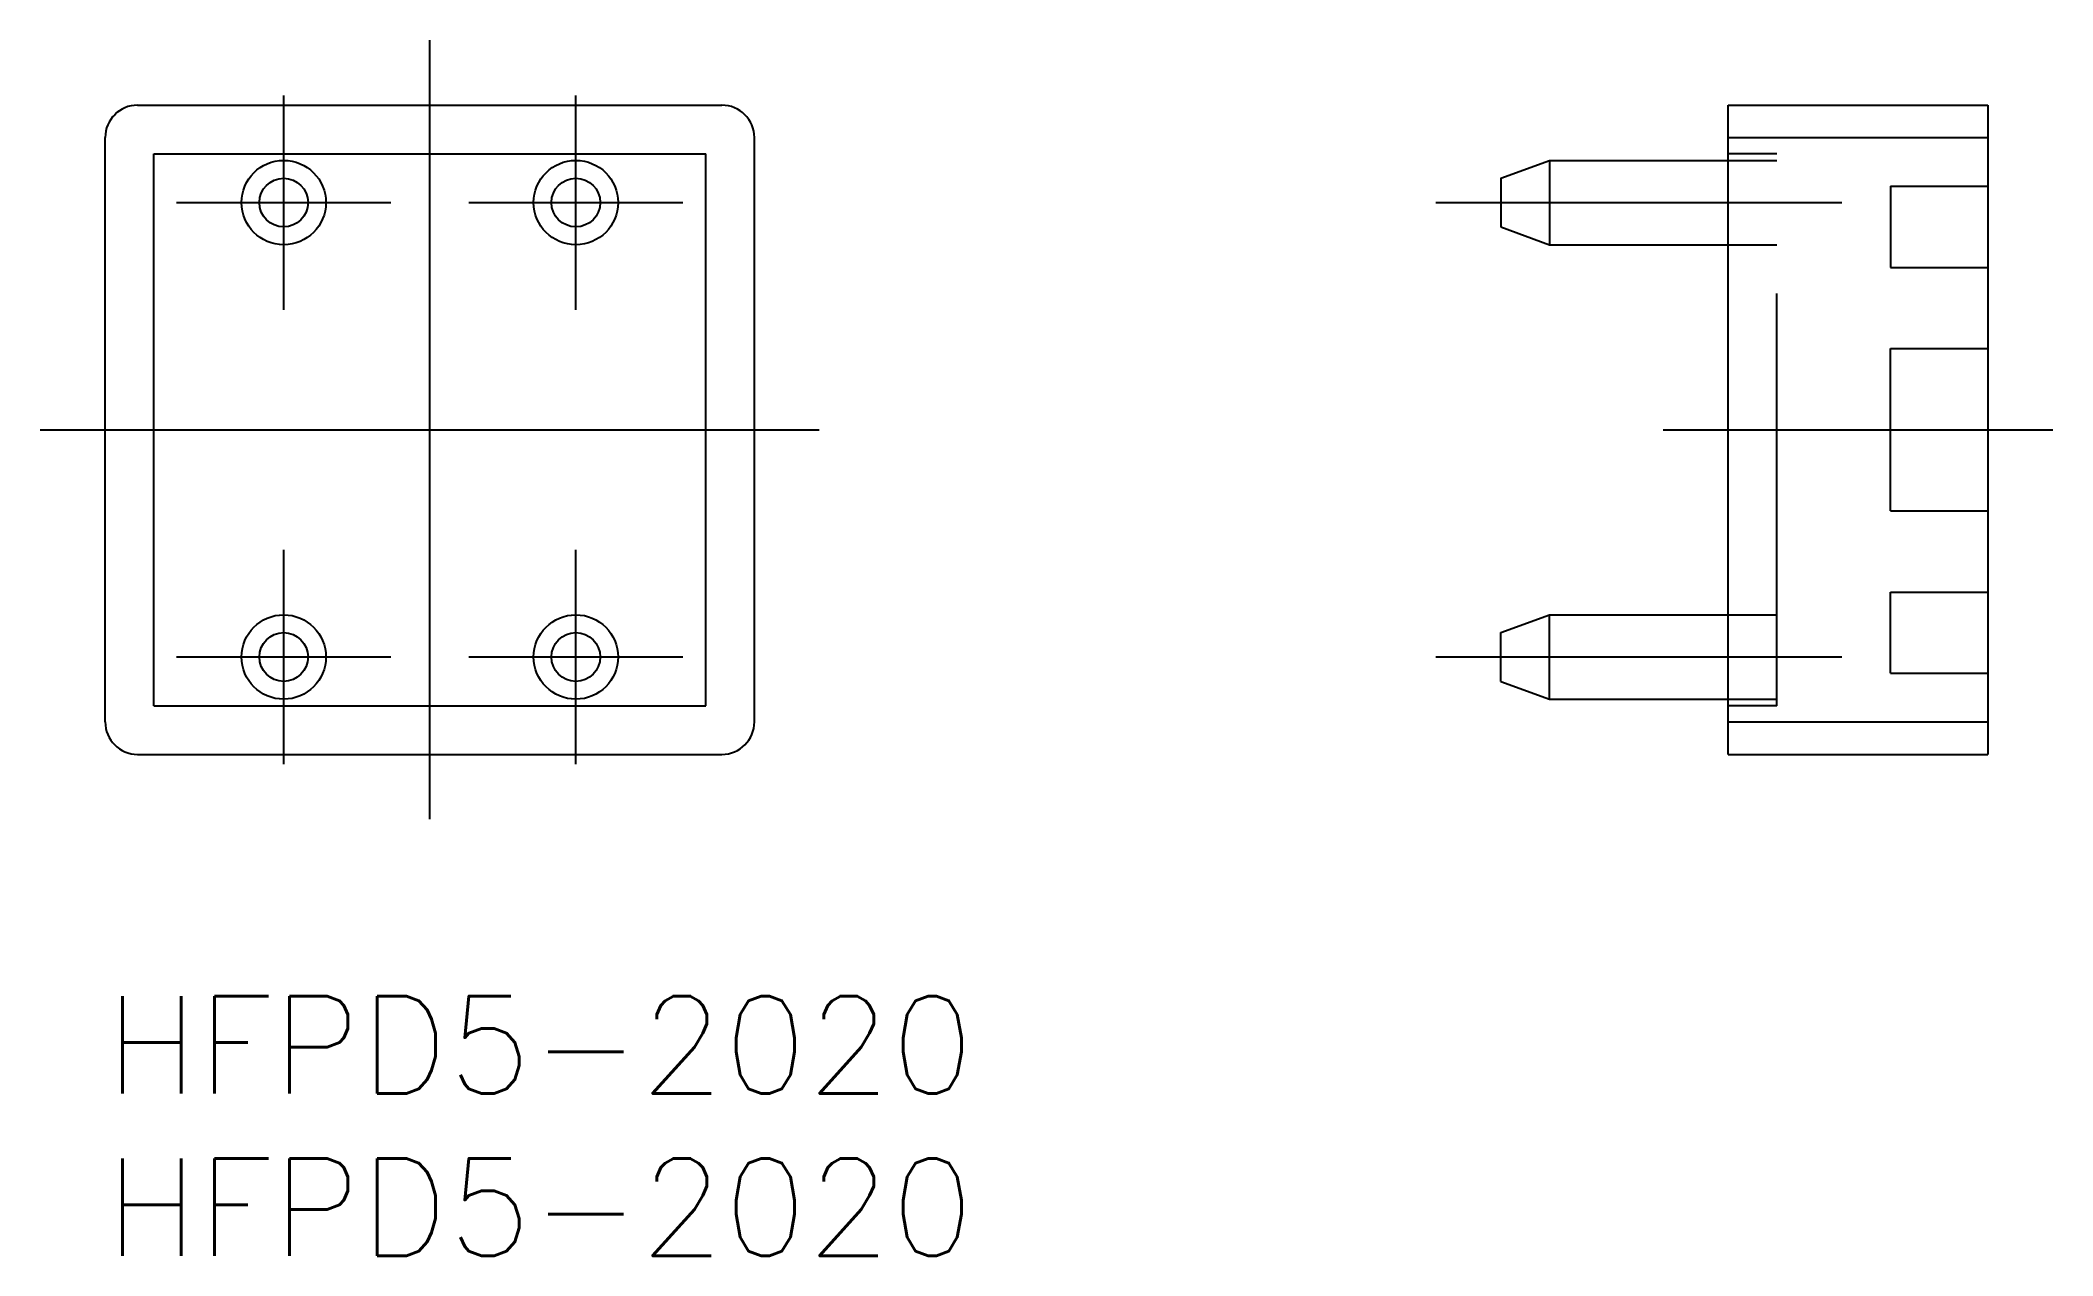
# Model space of a CAD drawing. Extents: x -2 to 60, y -15.4 to 22.
import ezdxf

# ---------------------------------------------------------------- set-up
doc = ezdxf.new("R2010")
doc.units = 0
doc.linetypes.add('CENTER', pattern=[50.8, 31.75, -6.35, 6.35, -6.35])
doc.linetypes.add('DASHED', pattern=[19.05, 12.7, -6.35])
doc.layers.get('0').update_dxf_attribs({"linetype": 'CONTINUOUS'})
doc.layers.add('CENTER', color=1, linetype='CONTINUOUS')
doc.styles.get("Standard").update_dxf_attribs({"font": 'txt.shx', "height": 3, "bigfont": 'bigfont.shx'})

# ---------------------------------------------------------------- blocks, each defined once
blk = doc.blocks.new('*U2')
at = {"color": 7, "linetype": 'CONTINUOUS'}
blk.add_text('HFPD5-2020', height=3, dxfattribs=at).set_placement((0.022, -10.446))
blk = doc.blocks.new('*U3')
at = {"color": 7, "linetype": 'CONTINUOUS'}
blk.add_text('HFPD5-2020', height=3, dxfattribs=at).set_placement((0.022, -15.446))

msp = doc.modelspace()

# ---------------------------------------------------------------- linework, layer by layer
at = {"color": 7, "linetype": 'CONTINUOUS'}
for p, q in [((1, 20), (19, 20)), ((49.998, 0), (49.998, 20)), ((49.998, 20), (57.998, 20)), ((57.998, 20), (57.998, 0)), ((0, 1), (0, 19)), ((20, 1), (20, 19)), ((49.998, 19), (57.998, 19)), ((1.5, 1.5), (1.5, 18.5)), ((1.5, 18.5), (18.5, 18.5)), ((18.5, 1.5), (18.5, 18.5)), ((42.998, 17.75), (44.498, 18.3)), ((44.498, 18.3), (49.998, 18.3)), ((44.498, 18.3), (44.498, 15.7)), ((42.998, 17.75), (42.998, 16.25)), ((42.998, 16.25), (44.498, 15.7)), ((44.498, 15.7), (49.998, 15.7)), ((42.998, 3.75), (44.498, 4.3)), ((42.998, 2.25), (42.998, 3.75)), ((44.498, 4.3), (49.998, 4.3)), ((44.498, 1.7), (44.498, 4.3)), ((42.998, 2.25), (44.498, 1.7)), ((1.5, 1.5), (18.5, 1.5)), ((44.498, 1.7), (49.998, 1.7)), ((49.998, 1), (57.998, 1)), ((1, 0), (19, 0)), ((49.998, 0), (57.998, 0))]:
    msp.add_line(p, q, dxfattribs=at)
at = {"color": 3, "linetype": 'DASHED'}
for p, q in [((51.498, 18.5), (49.998, 18.5)), ((49.998, 18.3), (51.498, 18.3)), ((51.498, 1.5), (51.498, 18.5)), ((54.998, 17.5), (54.998, 15)), ((54.998, 17.5), (57.998, 17.5)), ((49.998, 15.7), (51.498, 15.7)), ((54.998, 15), (57.998, 15)), ((54.998, 12.5), (57.998, 12.5)), ((54.998, 7.5), (54.998, 12.5)), ((54.998, 7.5), (57.998, 7.5)), ((54.998, 5), (57.998, 5)), ((54.998, 2.5), (54.998, 5)), ((49.998, 4.3), (51.498, 4.3)), ((54.998, 2.5), (57.998, 2.5)), ((49.998, 1.7), (51.498, 1.7)), ((51.498, 1.5), (49.998, 1.5))]:
    msp.add_line(p, q, dxfattribs=at)
at = {"color": 7, "linetype": 'CONTINUOUS'}
for centre, radius in [((5.5, 17), 1.3), ((14.5, 17), 1.3), ((5.5, 17), 0.75), ((14.5, 17), 0.75), ((5.5, 3), 1.3), ((5.5, 3), 0.75), ((14.5, 3), 1.3), ((14.5, 3), 0.75)]:
    msp.add_circle(centre, radius, dxfattribs=at)
for centre, start, end in [((1, 19), 90, 180), ((19, 19), 0, 90), ((1, 1), 180, 270), ((19, 1), 270, 0)]:
    msp.add_arc(centre, 1, start, end, dxfattribs=at)
at = {"layer": 'CENTER', "color": 1, "linetype": 'CENTER'}
for p, q in [((10, -2), (10, 22)), ((5.5, 13.7), (5.5, 20.3)), ((14.5, 13.7), (14.5, 20.3)), ((2.2, 17), (8.8, 17)), ((11.2, 17), (17.8, 17)), ((40.998, 17), (53.498, 17)), ((-2, 10), (22, 10)), ((47.998, 10), (59.998, 10)), ((5.5, -0.3), (5.5, 6.3)), ((14.5, -0.3), (14.5, 6.3)), ((2.2, 3), (8.8, 3)), ((11.2, 3), (17.8, 3)), ((40.998, 3), (53.498, 3))]:
    msp.add_line(p, q, dxfattribs=at)

# ---------------------------------------------------------------- block references
at = {"color": 7, "linetype": 'CONTINUOUS'}
for name in ['*U2', '*U3']:
    msp.add_blockref(name, (0, 0), dxfattribs=at)

doc.saveas('drawing.dxf')
